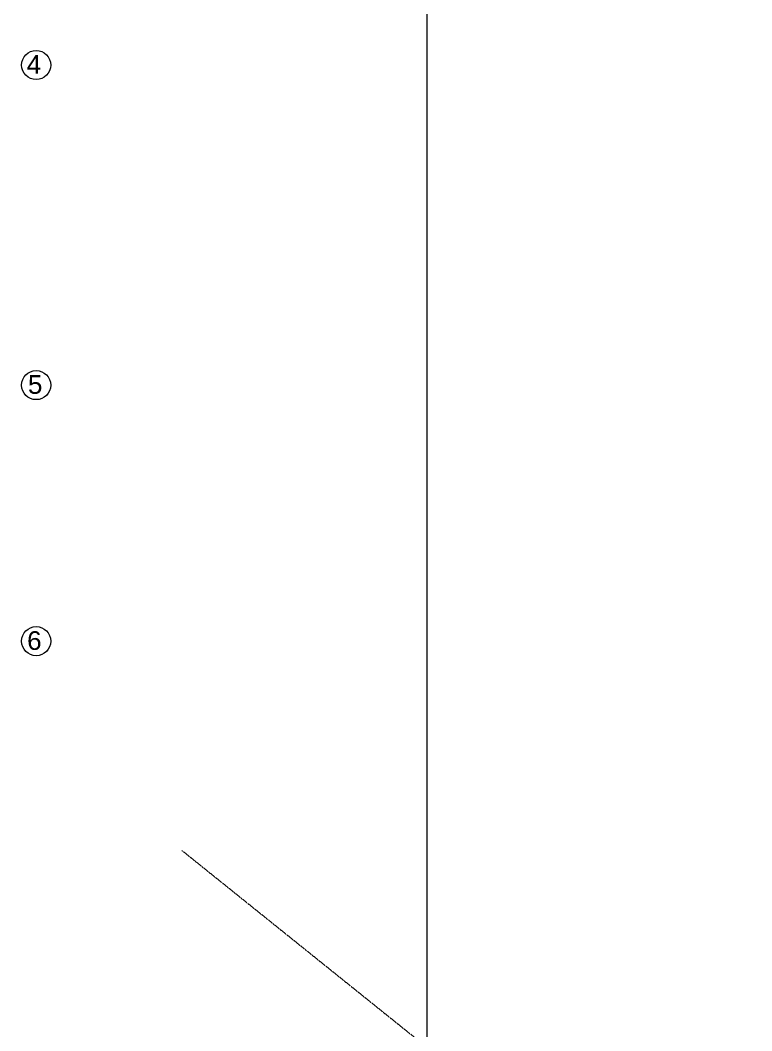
# Model space of a CAD drawing. Header units: inches. Extents: x 10755 to 33653, y -10992 to 10708.
# Drawn here: x 13896 to 14444, y 9086 to 9844 of the extents above; entities that cross this region are included whole.
import ezdxf

# ---------------------------------------------------------------- set-up
doc = ezdxf.new("R2010")
doc.units = ezdxf.units.IN
doc.header["$MEASUREMENT"] = 0
doc.linetypes.add('ACAD_ISO10W100', pattern=[18, 12, -3, 0, -3])
doc.linetypes.add('HIDDEN', pattern=[0.375, 0.25, -0.125])
doc.layers.add('beam in plan', color=241, linetype='HIDDEN', lineweight=20)
doc.layers.add('centerline', color=9, linetype='ACAD_ISO10W100', lineweight=5)
doc.layers.add('T-TEXT', color=230, linetype='Continuous')
doc.styles.add('suren', font='times.ttf', dxfattribs={"height": 4})

msp = doc.modelspace()

# ---------------------------------------------------------------- linework, layer by layer
at = {"layer": 'beam in plan'}
msp.add_line((14017.202, 9221.66), (14578.101, 8770.956), dxfattribs=at)
msp.add_lwpolyline([(14201.065, 10708.449), (11932.012, 10708.449), (11932.012, 8940.224), (14201.065, 8940.224)], close=True, dxfattribs=at)
at = {"layer": 'centerline', "linetype": 'Continuous'}
for centre in [(13907.957, 9810.616), (13907.911, 9570.616), (13907.957, 9378.616)]:
    msp.add_circle(centre, 10.912, dxfattribs=at)

# ---------------------------------------------------------------- texts
at = {"layer": 'T-TEXT', "ltscale": 100, "char_height": 14, "width": 12.94397, "attachment_point": 3, "style": 'suren'}
for s, insert in [('{\\fArial|b0|i0|c0|p34;4}', (13911.725, 9818.054)), ('{\\fArial|b0|i0|c0|p34;5}', (13912.65, 9578.054)), ('{\\fArial|b0|i0|c0|p34;6}', (13912.048, 9386.054))]:
    msp.add_mtext(s, dxfattribs=dict(at, insert=insert))

doc.saveas('drawing.dxf')
